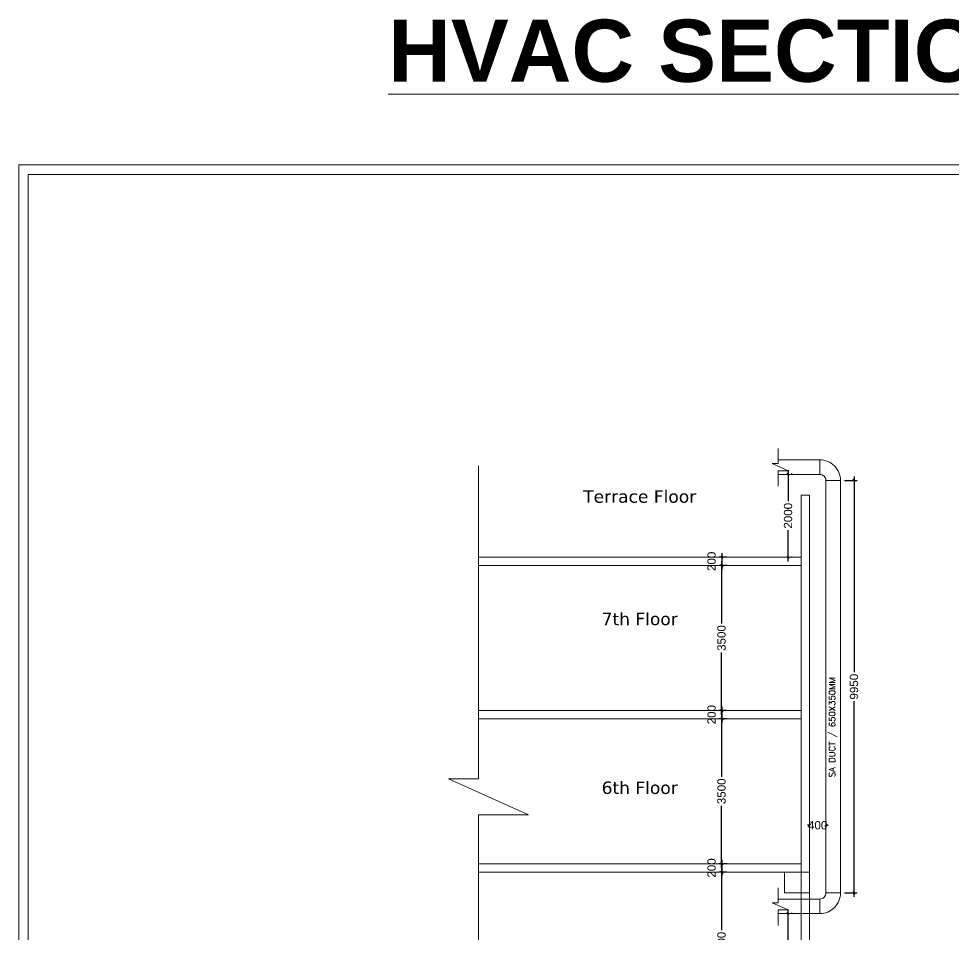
# Model space of a CAD drawing. Extents: x 3505867 to 4040009, y -660366 to -590408.
# Drawn here: x 3994927 to 4017497, y -612503 to -590408 of the extents above; entities that cross this region are included whole.
import ezdxf

# ---------------------------------------------------------------- set-up
doc = ezdxf.new("R2010")
doc.units = 0
doc.header["$LTSCALE"] = 6
doc.header["$MEASUREMENT"] = 0
doc.layers.get('0').update_dxf_attribs({"linetype": 'CONTINUOUS', "lineweight": 0})
doc.layers.get('Defpoints').update_dxf_attribs({"linetype": 'CONTINUOUS', "lineweight": 0})
for name, color, linetype, lineweight in [('MEP_HVAC_RA_DUCT', 1, 'CONTINUOUS', 0), ('MEP_HVAC_SUPPLY_AIR_DUCT', 3, 'CONTINUOUS', 0), ('MEP_HVAC_TEXT', 7, 'CONTINUOUS', 0), ('TITLE', 7, 'CONTINUOUS', 0)]:
    doc.layers.add(name, color=color, linetype=linetype, lineweight=lineweight)
doc.styles.add('ARIAL', font='arial.ttf')
doc.styles.add('VERDANA', font='verdana.ttf')
doc.dimstyles.new('TEXT', dxfattribs={"dimscale": 0, "dimtxt": 500, "dimasz": 100, "dimexe": 75, "dimexo": 100, "dimgap": 50, "dimtad": 0, "dimdec": 0, "dimzin": 0, "dimdsep": 46, "dimtxsty": 'ARIAL', "dimblk": 'OBLIQUE', "dimcen": 0.09, "dimdle": 100, "dimclrd": 256, "dimclre": 256, "dimclrt": 6, "dimadec": 0, "dimazin": 0, "dimtfac": 1, "dimtdec": 0, "dimtofl": 0, "dimtmove": 2, "dimatfit": 3, "dimfxl": 1, "dimfrac": 2, "dimtolj": 1, "dimtzin": 0, "dimarcsym": 0})

# ---------------------------------------------------------------- blocks, each defined once
blk = doc.blocks.new('_Oblique')
at = {"color": 0, "linetype": 'ByBlock', "lineweight": -2}
blk.add_line((-0.5, -0.5), (0.5, 0.5), dxfattribs=at)
blk = doc.blocks.new('*D123')
at = {"layer": 'Defpoints', "color": 0, "linetype": 'ByBlock', "transparency": 16777216}
for p in [(4013504, -612003), (4013504, -614503), (4013504, -614503)]:
    blk.add_point(p, dxfattribs=at)
at = {"layer": 'MEP_HVAC_RA_DUCT', "linetype": 'ByBlock', "lineweight": -2, "transparency": 16777216}
for p, q in [((4013504, -611903), (4013504, -612903)), ((4013604, -612003), (4013579, -612003)), ((4013504, -614603), (4013504, -613603)), ((4013604, -614503), (4013579, -614503))]:
    blk.add_line(p, q, dxfattribs=at)
at = {"layer": 'MEP_HVAC_RA_DUCT', "linetype": 'ByBlock', "lineweight": -2, "transparency": 16777216, "xscale": 50, "yscale": 50, "zscale": 50}
for p, rotation in [((4013504, -612003), 90), ((4013504, -614503), 270)]:
    blk.add_blockref('_Oblique', p, dxfattribs=dict(at, rotation=rotation))
at = {"layer": 'MEP_HVAC_RA_DUCT', "color": 6, "linetype": 'ByBlock', "transparency": 16777216, "insert": (4013504, -613253), "char_height": 200, "attachment_point": 5, "rotation": 90, "style": 'ARIAL'}
blk.add_mtext('\\A1;2500', dxfattribs=at)
blk = doc.blocks.new('*D124')
at = {"layer": 'Defpoints', "color": 0, "linetype": 'ByBlock', "transparency": 16777216}
for p in [(4014022, -609873), (4014422, -609873), (4014422, -609873)]:
    blk.add_point(p, dxfattribs=at)
at = {"layer": 'MEP_HVAC_RA_DUCT', "linetype": 'ByBlock', "lineweight": -2, "transparency": 16777216}
for p, q in [((4014022, -609773), (4014022, -609798)), ((4014422, -609773), (4014422, -609798)), ((4014022, -609873), (4013972, -609873)), ((4014422, -609873), (4014472, -609873))]:
    blk.add_line(p, q, dxfattribs=at)
at = {"layer": 'MEP_HVAC_RA_DUCT', "linetype": 'ByBlock', "lineweight": -2, "transparency": 16777216, "xscale": 50, "yscale": 50, "zscale": 50}
blk.add_blockref('_Oblique', (4014022, -609873), dxfattribs=at)
at = {"layer": 'MEP_HVAC_RA_DUCT', "linetype": 'ByBlock', "lineweight": -2, "transparency": 16777216, "xscale": 50, "yscale": 50, "zscale": 50, "rotation": 180}
blk.add_blockref('_Oblique', (4014422, -609873), dxfattribs=at)
at = {"layer": 'MEP_HVAC_RA_DUCT', "color": 6, "linetype": 'ByBlock', "transparency": 16777216, "insert": (4014222, -609873), "char_height": 200, "attachment_point": 5, "style": 'ARIAL'}
blk.add_mtext('\\A1;400', dxfattribs=at)
blk = doc.blocks.new('*D125')
at = {"layer": 'Defpoints', "color": 0, "linetype": 'ByBlock', "transparency": 16777216}
for p in [(4014772, -601553), (4015099, -601553), (4014772, -611503)]:
    blk.add_point(p, dxfattribs=at)
at = {"layer": 'MEP_HVAC_RA_DUCT', "linetype": 'ByBlock', "lineweight": -2, "transparency": 16777216}
for p, q in [((4015099, -601453), (4015099, -606180)), ((4014872, -601553), (4015174, -601553)), ((4015099, -611603), (4015099, -606877)), ((4014872, -611503), (4015174, -611503))]:
    blk.add_line(p, q, dxfattribs=at)
at = {"layer": 'MEP_HVAC_RA_DUCT', "linetype": 'ByBlock', "lineweight": -2, "transparency": 16777216, "xscale": 50, "yscale": 50, "zscale": 50}
for p, rotation in [((4015099, -601553), 90), ((4015099, -611503), 270)]:
    blk.add_blockref('_Oblique', p, dxfattribs=dict(at, rotation=rotation))
at = {"layer": 'MEP_HVAC_RA_DUCT', "color": 6, "linetype": 'ByBlock', "transparency": 16777216, "insert": (4015099, -606528), "char_height": 200, "attachment_point": 5, "rotation": 90, "style": 'ARIAL'}
blk.add_mtext('\\A1;9950', dxfattribs=at)
blk = doc.blocks.new('*D126')
at = {"layer": 'Defpoints', "color": 0, "linetype": 'ByBlock', "transparency": 16777216}
for p in [(4011900, -611003), (4011900, -611003), (4011900, -614503)]:
    blk.add_point(p, dxfattribs=at)
at = {"layer": 'MEP_HVAC_RA_DUCT', "linetype": 'ByBlock', "lineweight": -2, "transparency": 16777216}
for p, q in [((4011900, -610903), (4011900, -612405)), ((4012000, -611003), (4011975, -611003)), ((4011900, -614603), (4011900, -613102)), ((4012000, -614503), (4011975, -614503))]:
    blk.add_line(p, q, dxfattribs=at)
at = {"layer": 'MEP_HVAC_RA_DUCT', "linetype": 'ByBlock', "lineweight": -2, "transparency": 16777216, "xscale": 50, "yscale": 50, "zscale": 50}
for p, rotation in [((4011900, -611003), 90), ((4011900, -614503), 270)]:
    blk.add_blockref('_Oblique', p, dxfattribs=dict(at, rotation=rotation))
at = {"layer": 'MEP_HVAC_RA_DUCT', "color": 6, "linetype": 'ByBlock', "transparency": 16777216, "insert": (4011900, -612753), "char_height": 200, "attachment_point": 5, "rotation": 90, "style": 'ARIAL'}
blk.add_mtext('\\A1;3500', dxfattribs=at)
blk = doc.blocks.new('*D127')
at = {"layer": 'Defpoints', "color": 0, "linetype": 'ByBlock', "transparency": 16777216}
for p in [(4011912, -610803), (4012128, -610803), (4012128, -611003)]:
    blk.add_point(p, dxfattribs=at)
at = {"layer": 'MEP_HVAC_RA_DUCT', "linetype": 'ByBlock', "lineweight": -2, "transparency": 16777216}
for p, q in [((4011912, -611103), (4011912, -610703)), ((4012028, -610803), (4011837, -610803)), ((4012028, -611003), (4011837, -611003))]:
    blk.add_line(p, q, dxfattribs=at)
at = {"layer": 'MEP_HVAC_RA_DUCT', "linetype": 'ByBlock', "lineweight": -2, "transparency": 16777216, "xscale": 50, "yscale": 50, "zscale": 50}
for p, rotation in [((4011912, -610803), 90), ((4011912, -611003), 270)]:
    blk.add_blockref('_Oblique', p, dxfattribs=dict(at, rotation=rotation))
at = {"layer": 'MEP_HVAC_RA_DUCT', "color": 6, "linetype": 'ByBlock', "transparency": 16777216, "insert": (4011660, -610903), "char_height": 200, "attachment_point": 5, "rotation": 90, "style": 'ARIAL'}
blk.add_mtext('\\A1;200', dxfattribs=at)
blk = doc.blocks.new('*D128')
at = {"layer": 'Defpoints', "color": 0, "linetype": 'ByBlock', "transparency": 16777216}
for p in [(4011900, -607303), (4011900, -607303), (4011900, -610803)]:
    blk.add_point(p, dxfattribs=at)
at = {"layer": 'MEP_HVAC_RA_DUCT', "linetype": 'ByBlock', "lineweight": -2, "transparency": 16777216}
for p, q in [((4011900, -607203), (4011900, -608705)), ((4012000, -607303), (4011975, -607303)), ((4011900, -610903), (4011900, -609402)), ((4012000, -610803), (4011975, -610803))]:
    blk.add_line(p, q, dxfattribs=at)
at = {"layer": 'MEP_HVAC_RA_DUCT', "linetype": 'ByBlock', "lineweight": -2, "transparency": 16777216, "xscale": 50, "yscale": 50, "zscale": 50}
for p, rotation in [((4011900, -607303), 90), ((4011900, -610803), 270)]:
    blk.add_blockref('_Oblique', p, dxfattribs=dict(at, rotation=rotation))
at = {"layer": 'MEP_HVAC_RA_DUCT', "color": 6, "linetype": 'ByBlock', "transparency": 16777216, "insert": (4011900, -609053), "char_height": 200, "attachment_point": 5, "rotation": 90, "style": 'ARIAL'}
blk.add_mtext('\\A1;3500', dxfattribs=at)
blk = doc.blocks.new('*D129')
at = {"layer": 'Defpoints', "color": 0, "linetype": 'ByBlock', "transparency": 16777216}
for p in [(4011912, -607103), (4012128, -607103), (4012128, -607303)]:
    blk.add_point(p, dxfattribs=at)
at = {"layer": 'MEP_HVAC_RA_DUCT', "linetype": 'ByBlock', "lineweight": -2, "transparency": 16777216}
for p, q in [((4012028, -607103), (4011837, -607103)), ((4011912, -607403), (4011912, -607003)), ((4012028, -607303), (4011837, -607303))]:
    blk.add_line(p, q, dxfattribs=at)
at = {"layer": 'MEP_HVAC_RA_DUCT', "linetype": 'ByBlock', "lineweight": -2, "transparency": 16777216, "xscale": 50, "yscale": 50, "zscale": 50}
for p, rotation in [((4011912, -607103), 90), ((4011912, -607303), 270)]:
    blk.add_blockref('_Oblique', p, dxfattribs=dict(at, rotation=rotation))
at = {"layer": 'MEP_HVAC_RA_DUCT', "color": 6, "linetype": 'ByBlock', "transparency": 16777216, "insert": (4011660, -607203), "char_height": 200, "attachment_point": 5, "rotation": 90, "style": 'ARIAL'}
blk.add_mtext('\\A1;200', dxfattribs=at)
blk = doc.blocks.new('*D130')
at = {"layer": 'Defpoints', "color": 0, "linetype": 'ByBlock', "transparency": 16777216}
for p in [(4011900, -603603), (4011900, -603603), (4011900, -607103)]:
    blk.add_point(p, dxfattribs=at)
at = {"layer": 'MEP_HVAC_RA_DUCT', "linetype": 'ByBlock', "lineweight": -2, "transparency": 16777216}
for p, q in [((4011900, -603503), (4011900, -605005)), ((4012000, -603603), (4011975, -603603)), ((4011900, -607203), (4011900, -605702)), ((4012000, -607103), (4011975, -607103))]:
    blk.add_line(p, q, dxfattribs=at)
at = {"layer": 'MEP_HVAC_RA_DUCT', "linetype": 'ByBlock', "lineweight": -2, "transparency": 16777216, "xscale": 50, "yscale": 50, "zscale": 50}
for p, rotation in [((4011900, -603603), 90), ((4011900, -607103), 270)]:
    blk.add_blockref('_Oblique', p, dxfattribs=dict(at, rotation=rotation))
at = {"layer": 'MEP_HVAC_RA_DUCT', "color": 6, "linetype": 'ByBlock', "transparency": 16777216, "insert": (4011900, -605353), "char_height": 200, "attachment_point": 5, "rotation": 90, "style": 'ARIAL'}
blk.add_mtext('\\A1;3500', dxfattribs=at)
blk = doc.blocks.new('*D131')
at = {"layer": 'Defpoints', "color": 0, "linetype": 'ByBlock', "transparency": 16777216}
for p in [(4011912, -603403), (4012128, -603403), (4012128, -603603)]:
    blk.add_point(p, dxfattribs=at)
at = {"layer": 'MEP_HVAC_RA_DUCT', "linetype": 'ByBlock', "lineweight": -2, "transparency": 16777216}
for p, q in [((4012028, -603403), (4011837, -603403)), ((4011912, -603703), (4011912, -603303)), ((4012028, -603603), (4011837, -603603))]:
    blk.add_line(p, q, dxfattribs=at)
at = {"layer": 'MEP_HVAC_RA_DUCT', "linetype": 'ByBlock', "lineweight": -2, "transparency": 16777216, "xscale": 50, "yscale": 50, "zscale": 50}
for p, rotation in [((4011912, -603403), 90), ((4011912, -603603), 270)]:
    blk.add_blockref('_Oblique', p, dxfattribs=dict(at, rotation=rotation))
at = {"layer": 'MEP_HVAC_RA_DUCT', "color": 6, "linetype": 'ByBlock', "transparency": 16777216, "insert": (4011660, -603503), "char_height": 200, "attachment_point": 5, "rotation": 90, "style": 'ARIAL'}
blk.add_mtext('\\A1;200', dxfattribs=at)
blk = doc.blocks.new('*D132')
at = {"layer": 'Defpoints', "color": 0, "linetype": 'ByBlock', "transparency": 16777216}
for p in [(4013507, -601403), (4013507, -603403), (4013507, -603403)]:
    blk.add_point(p, dxfattribs=at)
at = {"layer": 'MEP_HVAC_RA_DUCT', "linetype": 'ByBlock', "lineweight": -2, "transparency": 16777216}
for p, q in [((4013507, -601303), (4013507, -602053)), ((4013607, -601403), (4013582, -601403)), ((4013507, -603503), (4013507, -602753)), ((4013607, -603403), (4013582, -603403))]:
    blk.add_line(p, q, dxfattribs=at)
at = {"layer": 'MEP_HVAC_RA_DUCT', "linetype": 'ByBlock', "lineweight": -2, "transparency": 16777216, "xscale": 50, "yscale": 50, "zscale": 50}
for p, rotation in [((4013507, -601403), 90), ((4013507, -603403), 270)]:
    blk.add_blockref('_Oblique', p, dxfattribs=dict(at, rotation=rotation))
at = {"layer": 'MEP_HVAC_RA_DUCT', "color": 6, "linetype": 'ByBlock', "transparency": 16777216, "insert": (4013507, -602403), "char_height": 200, "attachment_point": 5, "rotation": 90, "style": 'ARIAL'}
blk.add_mtext('\\A1;2000', dxfattribs=at)

msp = doc.modelspace()

# ---------------------------------------------------------------- linework, layer by layer
for points in [[(4040008.7, -593936.6), (4040008.7, -625948), (3994927.5, -625948), (3994927.5, -593936.6)], [(4039776.8, -594168.4), (4039776.8, -625716.2), (3995159.3, -625716.2), (3995159.3, -594168.4)]]:
    msp.add_lwpolyline(points, close=True)
at = {"layer": 'MEP_HVAC_RA_DUCT', "color": 8, "linetype": 'ByBlock'}
for p, q in [((4013265.7, -600779.8), (4013265.7, -601141.5)), ((4013265.7, -601141.5), (4013120.9, -601141.5)), ((4013120.9, -601141.5), (4013506.9, -601315.1)), ((4013506.9, -601315.1), (4013265.7, -601315.1)), ((4013265.7, -601315.1), (4013265.7, -601687.1)), ((4014021.6, -601903.3), (4013821.6, -601903.3)), ((4013821.6, -601903.3), (4013821.6, -616703.3)), ((4014021.6, -616703.3), (4014021.6, -601903.3)), ((4013265.7, -611379.8), (4013265.7, -611741.5)), ((4013265.7, -611741.5), (4013120.9, -611741.5)), ((4013120.9, -611741.5), (4013506.9, -611915.1)), ((4013506.9, -611915.1), (4013265.7, -611915.1)), ((4013265.7, -611915.1), (4013265.7, -612287.1))]:
    msp.add_line(p, q, dxfattribs=at)
for points in [[(4006033, -601199.6), (4006033, -608753.9), (4005308.9, -608753.9), (4007238.9, -609622.1), (4006033, -609622.1), (4006033, -616703.3)], [(4013821.6, -603403.3), (4006033, -603403.3)], [(4013821.6, -603603.3), (4006033, -603603.3)], [(4013821.6, -607103.3), (4006033, -607103.3)], [(4013821.6, -607303.3), (4006033, -607303.3)], [(4013821.6, -610803.3), (4006033, -610803.3)], [(4013821.6, -611003.3), (4006033, -611003.3)], [(4013421.6, -611003.3), (4013421.6, -611503.3), (4014021.6, -611503.3), (4014021.6, -611003.3), (4013421.6, -611003.3)]]:
    msp.add_lwpolyline(points, dxfattribs=at)
at = {"layer": 'MEP_HVAC_SUPPLY_AIR_DUCT', "linetype": 'ByBlock'}
for points in [[(4014271.6, -612003.3, 0.4142136), (4014771.6, -611503.3), (4014771.6, -603403.3), (4014771.6, -601553.3, 0.4142136), (4014271.6, -601053.3), (4013265.7, -601053.3)], [(4014271.6, -611653.3, 0.4142136), (4014421.6, -611503.3), (4014421.6, -603403.3), (4014421.6, -601553.3, 0.4142136), (4014271.6, -601403.3), (4013265.7, -601403.3)]]:
    msp.add_lwpolyline(points, format="xyb", dxfattribs=at)
for points in [[(4014271.6, -601053.3), (4014271.6, -601403.3)], [(4014421.6, -601553.3), (4014771.6, -601553.3)], [(4014421.6, -611503.3), (4014771.6, -611503.3)], [(4013265.7, -611653.3), (4014271.6, -611653.3)], [(4014271.6, -612003.3), (4014271.6, -611653.3)], [(4013265.7, -612003.3), (4014271.6, -612003.3)]]:
    msp.add_lwpolyline(points, dxfattribs=at)

# ---------------------------------------------------------------- texts
at = {"layer": 'MEP_HVAC_TEXT', "color": 8, "linetype": 'ByBlock', "char_height": 300, "width": 4792.067, "attachment_point": 1, "rotation": 359.99312, "style": 'VERDANA'}
for s, insert in [('\\pxqc;{\\C3;Terrace Floor}', (4007527.9, -601788.5, 0)), ('\\pxqc;{\\C3;7th Floor}', (4007527.9, -604743.2, 0)), ('\\pxqc;{\\C3;6th Floor}', (4007527.9, -608816.4, 0))]:
    msp.add_mtext(s, dxfattribs=dict(at, insert=insert))
at = {"layer": 'MEP_HVAC_TEXT', "color": 0, "linetype": 'ByBlock', "insert": (4014495.3, -609234.6), "char_height": 150, "width": 3456.841, "attachment_point": 1, "rotation": 89.99312, "style": 'VERDANA'}
msp.add_mtext('\\pxqc;{\\Fromans|c0;\\C3;SA\\C0; DUCT / 650X350MM}', dxfattribs=at)
at = {"layer": 'TITLE', "color": 6, "insert": (4016365, -590430.4), "char_height": 1500, "width": 36564.74, "attachment_point": 2, "style": 'ARIAL'}
msp.add_mtext('{\\L\\fArial|b1|i0|c0|p34;HVAC SECTION LAYOUT}', dxfattribs=at)

# ---------------------------------------------------------------- dimensions: what is measured, and where the dimension line sits
at = {"layer": 'MEP_HVAC_RA_DUCT', "linetype": 'ByBlock'}
for base, p1, p2, picture, middle in [((4013506.9, -603403.3), (4013506.9, -601403.3), (4013506.9, -603403.3), '*D132', (4013506.9, -602403.3)), ((4015099.2, -601553.3), (4014771.6, -611503.3), (4014771.6, -601553.3), '*D125', (4015099.2, -606528.3)), ((4011912.2, -603403.3), (4012128.1, -603603.3), (4012128.1, -603403.3), '*D131', (4011660.1, -603503.3)), ((4011900.1, -603603.3), (4011900.1, -607103.3), (4011900.1, -603603.3), '*D130', (4011900.1, -605353.3)), ((4011912.2, -607103.3), (4012128.1, -607303.3), (4012128.1, -607103.3), '*D129', (4011660.1, -607203.3)), ((4011900.1, -607303.3), (4011900.1, -610803.3), (4011900.1, -607303.3), '*D128', (4011900.1, -609053.3)), ((4011912.2, -610803.3), (4012128.1, -611003.3), (4012128.1, -610803.3), '*D127', (4011660.1, -610903.3)), ((4011900.1, -611003.3), (4011900.1, -614503.3), (4011900.1, -611003.3), '*D126', (4011900.1, -612753.3)), ((4013503.7, -614503.3), (4013503.7, -612003.3), (4013503.7, -614503.3), '*D123', (4013503.7, -613253.3))]:
    dim = msp.add_linear_dim(base=base, p1=p1, p2=p2, angle=90, dimstyle='TEXT', override={"dimscale": 1, "dimtxt": 200, "dimasz": 50}, dxfattribs=at)
    dim.commit()
    dim.dimension.update_dxf_attribs({"geometry": picture, "text_midpoint": middle})
dim = msp.add_linear_dim(base=(4014421.6, -609872.7), p1=(4014021.6, -609872.7), p2=(4014421.6, -609872.7), dimstyle='TEXT', override={"dimscale": 1, "dimtxt": 200, "dimasz": 50}, dxfattribs=at)
dim.commit()
dim.dimension.update_dxf_attribs({"geometry": '*D124', "text_midpoint": (4014221.6, -609872.7), "dimtype": 160})

doc.saveas('drawing.dxf')
